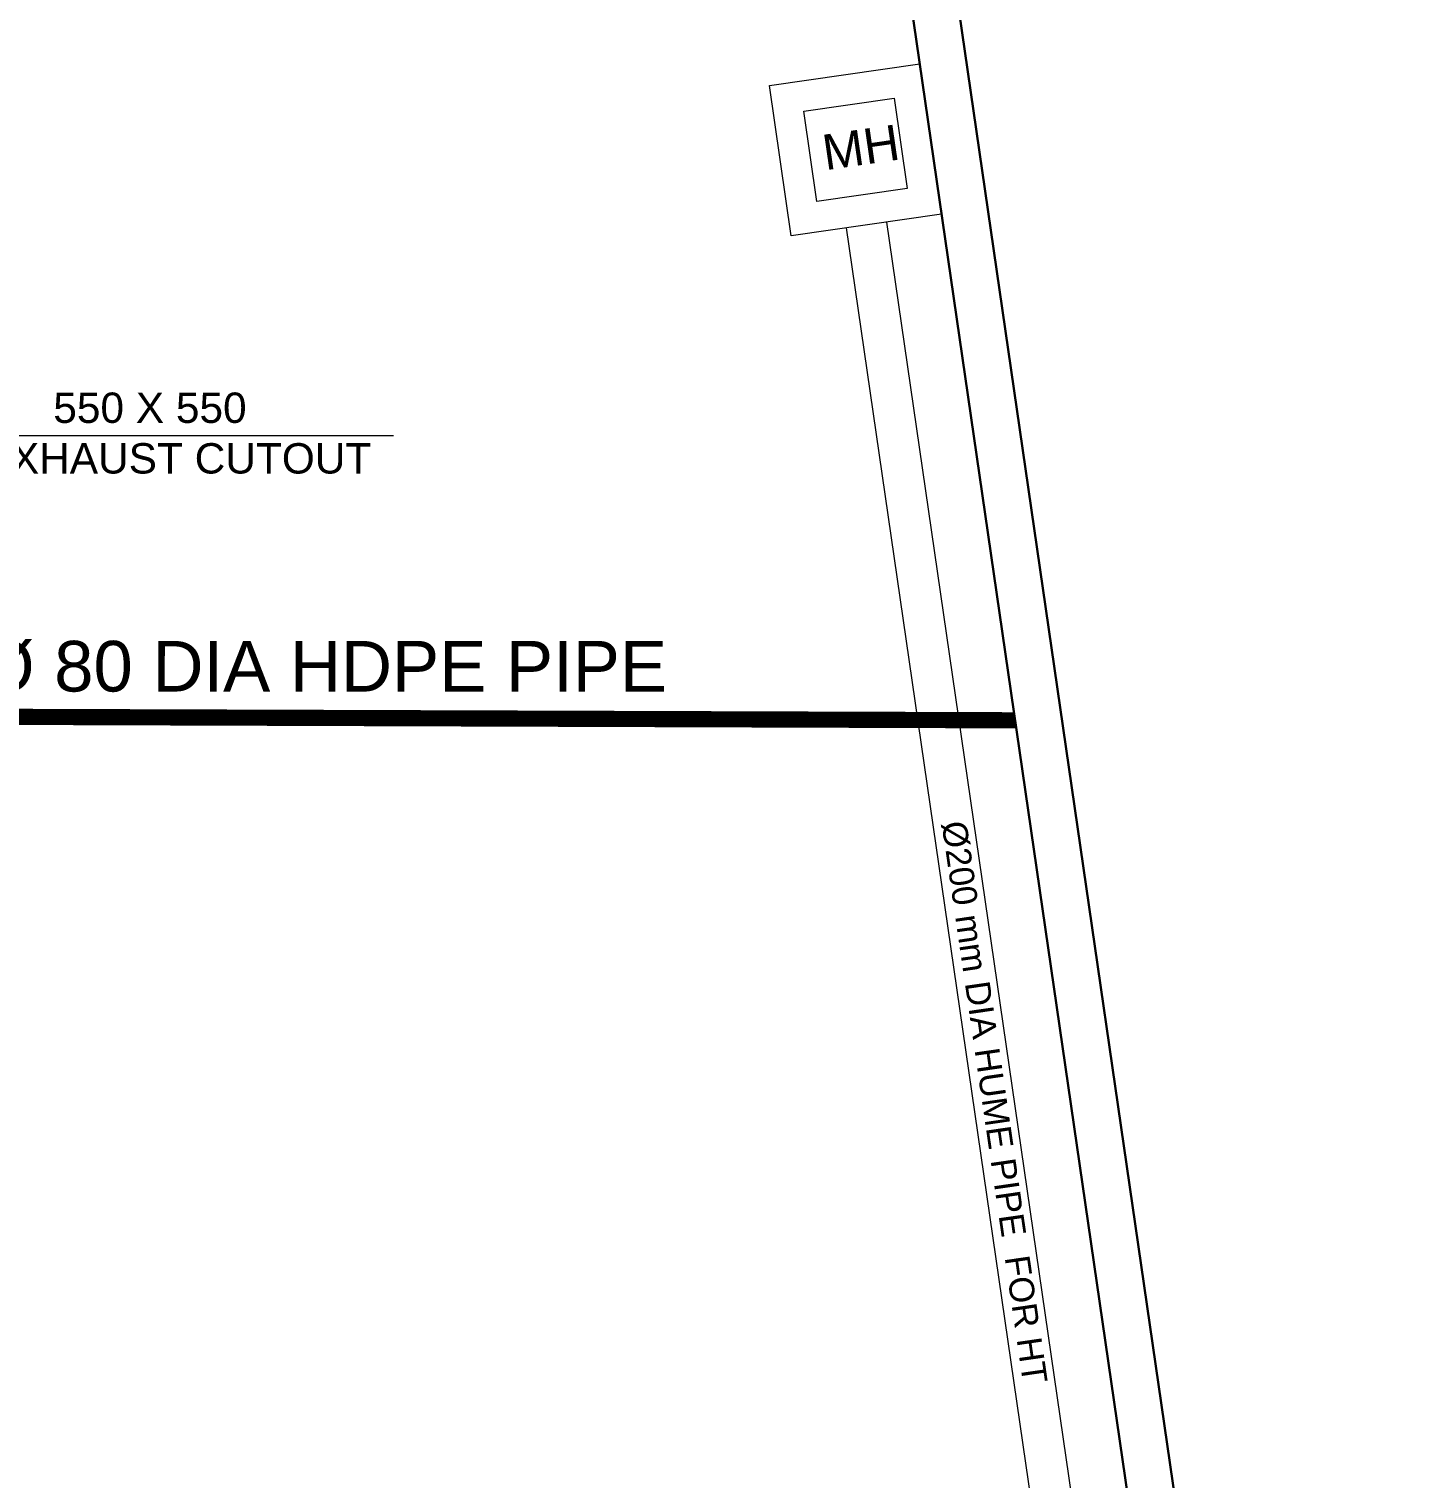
# Model space of a CAD drawing. Header units: inches. Extents: x 148614 to 294443, y 4730 to 138360.
# Drawn here: x 239875 to 246713, y 101367 to 108530 of the extents above; entities that cross this region are included whole.
import ezdxf

# ---------------------------------------------------------------- set-up
doc = ezdxf.new("R2010")
doc.units = ezdxf.units.IN
doc.header["$MEASUREMENT"] = 0
doc.layers.get('DEFPOINTS').update_dxf_attribs({"color": 40, "lineweight": 15})
for name, color, linetype, lineweight in [("d'mart cumments", 7, 'Continuous', 15), ('MEP INPUTS', 7, 'Continuous', 15), ('wall cut', 7, 'Continuous', 30)]:
    doc.layers.add(name, color=color, linetype=linetype, lineweight=lineweight)
doc.layers.add('DIM 02 DMART', color=8, linetype='Continuous')
doc.styles.add('dim center', font='arial.ttf', dxfattribs={"height": 250})
doc.styles.add('dim detail', font='simplex.shx', dxfattribs={"width": 0.65})
doc.dimstyles.new('dim inside', dxfattribs={"dimtxt": 225, "dimasz": 180, "dimexe": 0, "dimexo": 0, "dimgap": 10, "dimtad": 0, "dimdec": 0, "dimzin": 0, "dimdsep": 46, "dimtxsty": 'dim detail', "dimblk": 'SMALL', "dimcen": 0.09, "dimse1": 1, "dimse2": 1, "dimclrd": 256, "dimclrt": 256, "dimadec": 0, "dimazin": 0, "dimtfac": 1, "dimtdec": 0, "dimtofl": 0, "dimtmove": 1, "dimatfit": 3, "dimldrblk": 'SMALL', "dimfxl": 1, "dimtolj": 1, "dimtzin": 0, "dimlwd": -1, "dimarcsym": 2})

# ---------------------------------------------------------------- blocks, each defined once
blk = doc.blocks.new('_Small')
at = {"color": 0, "linetype": 'ByBlock', "lineweight": -2}
blk.add_line((0, 0.65), (0, -0.65), dxfattribs=at)
blk.add_circle((0, 0), 0.25, dxfattribs=at)
blk = doc.blocks.new('*D39')
at = {"layer": "d'mart cumments", "ltscale": 1000, "transparency": 16777216}
for p, q in [((2331270.7, -2969422.7), (2332911.3, -2971505.2)), ((2334983.8, -2974135.8), (2333343.2, -2972053.4))]:
    blk.add_line(p, q, dxfattribs=at)
at = {"layer": 'DEFPOINTS', "color": 0, "ltscale": 1000, "transparency": 16777216}
for p in [(2331253.1, -2969436.6), (2334983.8, -2974135.8), (2334966.2, -2974149.7)]:
    blk.add_point(p, dxfattribs=at)
at = {"layer": "d'mart cumments", "ltscale": 1000, "transparency": 16777216, "xscale": 180, "yscale": 180, "zscale": 180}
for p, rotation in [((2331270.7, -2969422.7), 128.2317778543544), ((2334983.8, -2974135.8), 308.2317778543544)]:
    blk.add_blockref('_Small', p, dxfattribs=dict(at, rotation=rotation))
at = {"layer": "d'mart cumments", "lineweight": 9, "ltscale": 1000, "transparency": 16777216, "insert": (2333127.2, -2971779.3), "char_height": 300, "attachment_point": 5, "rotation": 308.23178, "style": 'dim detail'}
blk.add_mtext('\\A1;6000', dxfattribs=at)
blk = doc.blocks.new('A$C2F4D0B9E')
at = {"layer": 'MEP INPUTS', "color": 3, "lineweight": 9, "ltscale": 1000}
for points in [[(0, 750), (750, 750), (750, 0), (0, 0)], [(150, 600), (600, 600), (600, 150), (150, 150)]]:
    blk.add_lwpolyline(points, close=True, dxfattribs=at)
at = {"layer": 'MEP INPUTS', "color": 3, "lineweight": 9, "ltscale": 1000, "insert": (212.9, 471.2), "char_height": 175, "width": 5828.315, "attachment_point": 1, "style": 'dim center'}
blk.add_mtext('MH', dxfattribs=at)
blk = doc.blocks.new('adsasda')
at = {"layer": "d'mart cumments", "lineweight": 9, "ltscale": 1000}
dim = blk.add_aligned_dim(p1=(2331253.1, -2969436.6, -1000), p2=(2334966.2, -2974149.7, -1000), distance=22.4, dimstyle='dim inside', override={"dimtxt": 300}, dxfattribs=at)
dim.commit()
dim.dimension.update_dxf_attribs({"geometry": '*D39', "text_midpoint": (2333127.2, -2971779.3, -1000)})

msp = doc.modelspace()

# ---------------------------------------------------------------- linework, layer by layer
at = {"layer": 'MEP INPUTS', "color": 200, "lineweight": 5, "ltscale": 1000}
for points in [[(245441.3, 98422.5), (245243.3, 98393.7), (243913.3, 107547.6)], [(244111.3, 107576.3), (245441.3, 98422.5)]]:
    msp.add_lwpolyline(points, dxfattribs=at)
at = {"layer": 'MEP INPUTS', "color": 4, "lineweight": 9, "ltscale": 1000, "const_width": 80, "elevation": -1000}
msp.add_lwpolyline([(239281.1, 105133.7), (244746.8, 105114.9)], dxfattribs=at)
at = {"layer": 'wall cut'}
for points in [[(246712.7, 93183.5), (240627.9, 135063.5)], [(246436.7, 93483.5), (240428.9, 134833.5)]]:
    msp.add_lwpolyline(points, dxfattribs=at)

# ---------------------------------------------------------------- block references
at = {"layer": 'DIM 02 DMART'}
msp.add_blockref('adsasda', (-2092143.4, 3071620.1), dxfattribs=at)
at = {"layer": 'MEP INPUTS', "color": 3, "lineweight": 5, "ltscale": 1000, "rotation": 8.266803399508609}
msp.add_blockref('A$C2F4D0B9E', (243641.2, 107508), dxfattribs=at)

# ---------------------------------------------------------------- texts
at = {"layer": 'MEP INPUTS', "color": 3, "lineweight": 0, "ltscale": 1000, "insert": (239645.8, 106734), "char_height": 150, "width": 3267.464, "attachment_point": 1, "style": 'dim center'}
msp.add_mtext('      550 X 550 \\PEXHAUST CUTOUT', dxfattribs=at)
at = {"layer": 'MEP INPUTS', "color": 0, "lineweight": 5, "ltscale": 1000, "insert": (239645.8, 106734), "char_height": 150, "width": 4931.336, "attachment_point": 1, "style": 'dim center'}
msp.add_mtext('      550 X 550 \\PEXHAUST CUTOUT', dxfattribs=at)
at = {"layer": 'MEP INPUTS', "color": 4, "lineweight": 9, "ltscale": 1000, "insert": (239631, 105507.3, 1000), "char_height": 250, "attachment_point": 1, "rotation": 359.98851, "style": 'dim center'}
msp.add_mtext_dynamic_manual_height_columns('%%C 80 DIA HDPE PIPE', width=10657.338, gutter_width=1250, heights=[0], dxfattribs=at)
at = {"layer": 'MEP INPUTS', "color": 0, "lineweight": 5, "ltscale": 1000, "insert": (244504.8, 104625.2), "char_height": 122.5, "attachment_point": 1, "rotation": 278.26701, "style": 'dim center'}
msp.add_mtext_dynamic_manual_height_columns('%%C200 mm DIA HUME PIPE  FOR HT ', width=9033.143, gutter_width=1250, heights=[0], dxfattribs=at)

# ---------------------------------------------------------------- leaders
at = {"layer": 'MEP INPUTS', "color": 3, "lineweight": 0, "ltscale": 1000}
msp.add_leader([(238372.5, 106522.3), (241675.3, 106522.3)], dimstyle='dim inside', override={"dimgap": 10, "dimtad": 0, "dimarcsym": 1}, dxfattribs=at)
at = {"layer": 'MEP INPUTS'}
msp.add_leader([(238372.5, 106522.3), (241675.3, 106522.3)], dimstyle='dim inside', override={"dimclrd": 3, "dimfxl": 100, "dimfxlon": 1}, dxfattribs=at)

doc.saveas('drawing.dxf')
